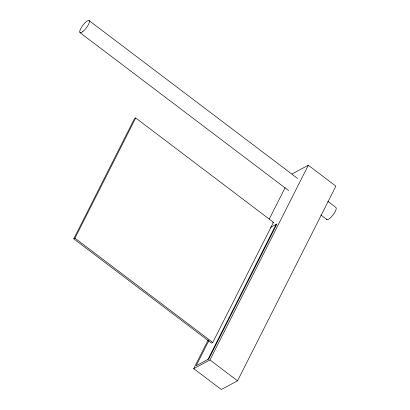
<?xml version="1.0" encoding="UTF-8"?>
<svg xmlns="http://www.w3.org/2000/svg" width="410" height="410" viewBox="0 0 410 410"><rect width="100%" height="100%" fill="white"/><g stroke="black" fill="none" stroke-linecap="round" stroke-linejoin="round"><path stroke-width="0.61" d="M73.764 238.815L134.48 118.618L135.689 117.972L273.465 222.287L212.749 342.483L211.539 343.129L73.764 238.815L74.974 238.169L135.689 117.972M292.074 173.917L308.315 165.25L335.892 186.135L237.544 380.834L221.297 389.5L193.72 368.621L208.142 340.069M269.288 219.027L285.15 187.621M208.869 340.607L196.205 365.684L208.751 358.991L276.97 223.937L270.564 227.355M207.926 359.432L276.145 224.378M193.72 368.621L209.966 359.954L308.315 165.25M272.66 222.717L273.465 222.287M89.052 20.577L297.634 178.493M327.723 201.274L335.882 207.455A7.544 2.188 -52.9 0 1 332.705 215.393A7.544 2.188 -52.9 0 1 326.565 219.083M80.078 32.697L288.66 190.614M320.789 214.942L326.908 219.575M74.974 238.169L212.749 342.483M209.966 359.954L237.544 380.834M82.748 31.698A7.544 2.188 -52.9 0 0 89.395 21.069A7.544 2.188 -52.9 0 0 81.554 27.147A7.544 2.188 -52.9 0 0 82.748 31.698"/></g></svg>
